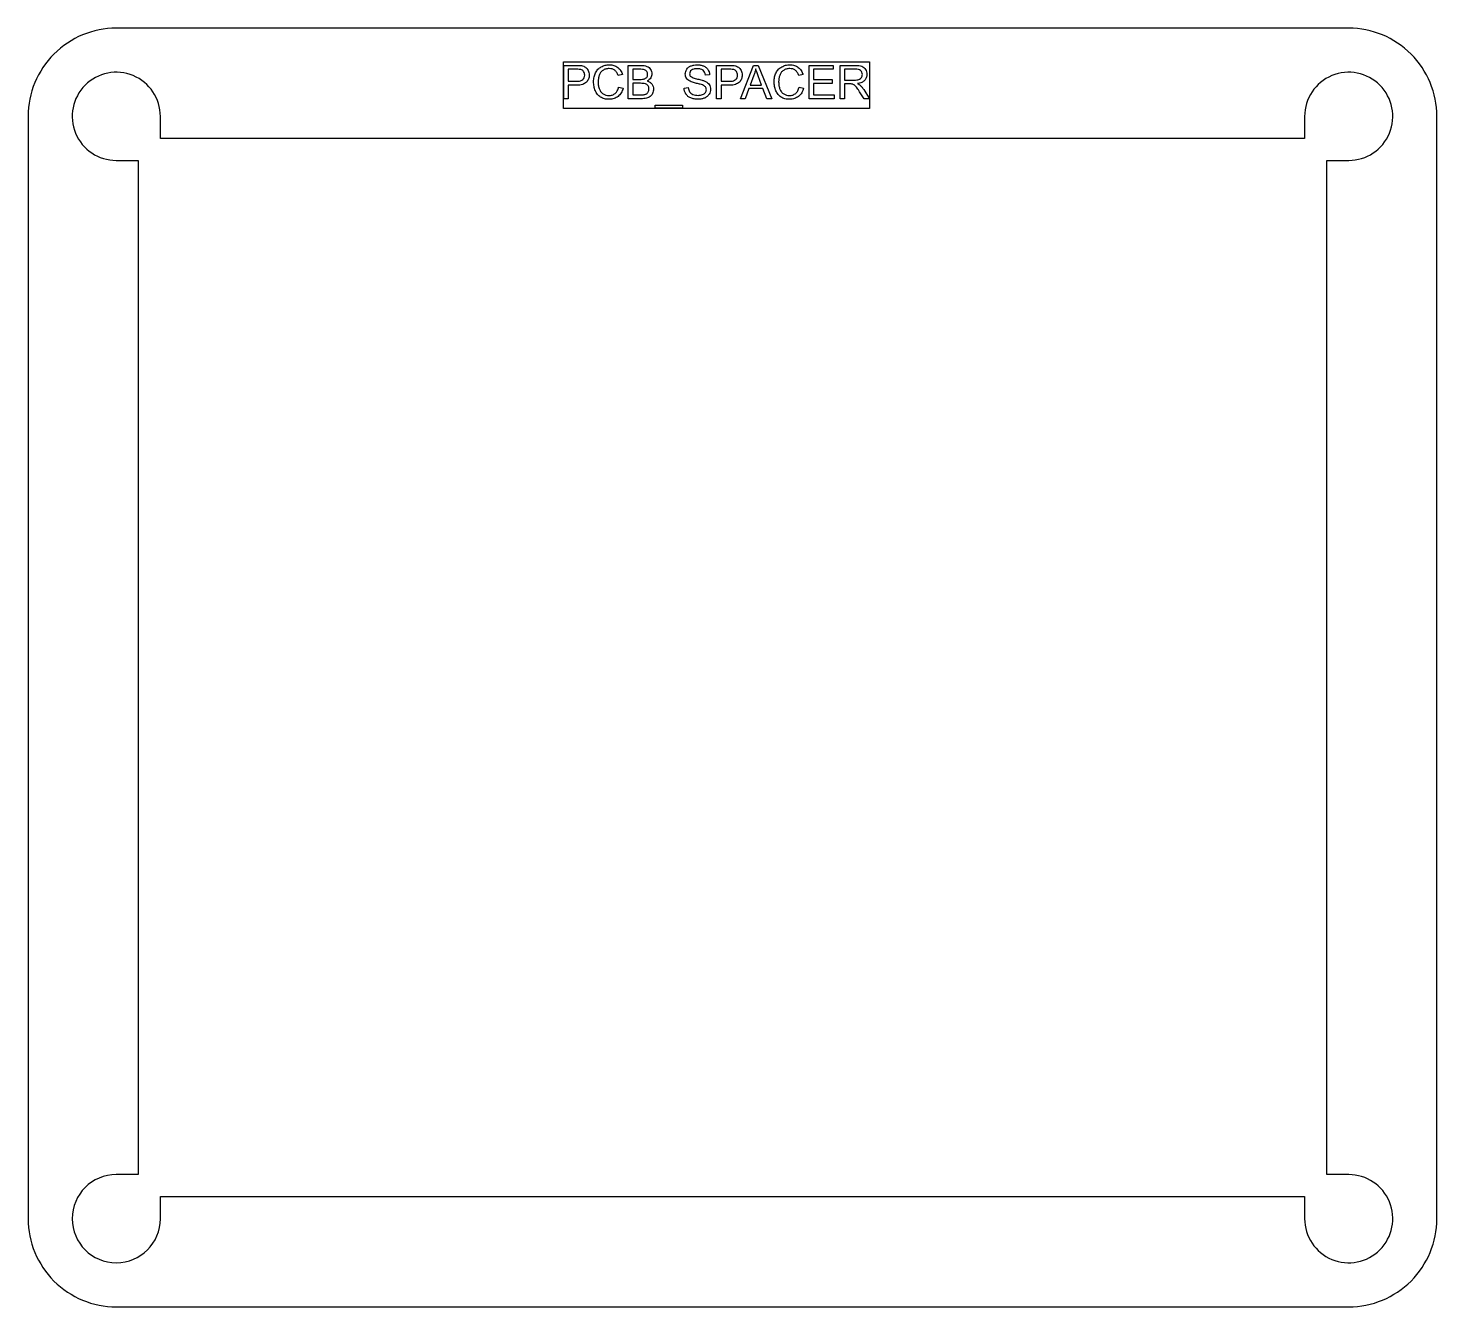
# Model space of a CAD drawing. Header units: millimetres. Extents: x -270 to -4, y 9 to 185.
# Drawn here: x -202.3 to -138.3, y 126.8 to 184.8 of the extents above; entities that cross this region are included whole.
import ezdxf

# ---------------------------------------------------------------- set-up
doc = ezdxf.new("R2010")
doc.units = ezdxf.units.MM
doc.layers.get('0').update_dxf_attribs({"linetype": 'CONTINUOUS'})

msp = doc.modelspace()

# ---------------------------------------------------------------- linework, layer by layer
for p, q in [((-177.941, 181.571), (-177.941, 183.086)), ((-177.941, 183.086), (-177.37, 183.086)), ((-177.353, 182.907), (-177.741, 182.907)), ((-177.741, 182.907), (-177.741, 182.366)), ((-175.009, 181.571), (-175.009, 183.086)), ((-175.009, 183.086), (-174.441, 183.086)), ((-174.506, 182.907), (-174.808, 182.907)), ((-174.808, 182.907), (-174.808, 182.449)), ((-171, 181.571), (-171, 183.086)), ((-171, 183.086), (-170.428, 183.086)), ((-170.412, 182.907), (-170.799, 182.907)), ((-170.799, 182.907), (-170.799, 182.366)), ((-169.912, 181.571), (-169.33, 183.086)), ((-169.33, 183.086), (-169.114, 183.086)), ((-169.114, 183.086), (-168.494, 181.571)), ((-166.801, 181.571), (-166.801, 183.086)), ((-166.801, 183.086), (-165.705, 183.086)), ((-165.705, 182.907), (-166.6, 182.907)), ((-166.6, 182.907), (-166.6, 182.443)), ((-165.705, 183.086), (-165.705, 182.907)), ((-165.39, 181.571), (-165.39, 183.086)), ((-165.39, 183.086), (-164.718, 183.086)), ((-164.71, 182.919), (-165.189, 182.919)), ((-165.189, 182.919), (-165.189, 182.417)), ((-177.741, 182.366), (-177.349, 182.366)), ((-175.274, 182.671), (-175.471, 182.624)), ((-174.808, 182.449), (-174.481, 182.449)), ((-174.458, 182.271), (-174.808, 182.271)), ((-174.808, 182.271), (-174.808, 181.75)), ((-171.319, 182.659), (-171.511, 182.645)), ((-170.799, 182.366), (-170.408, 182.366)), ((-169.308, 182.638), (-169.474, 182.193)), ((-168.961, 182.193), (-169.119, 182.613)), ((-167.078, 182.671), (-167.275, 182.624)), ((-166.6, 182.443), (-165.762, 182.443)), ((-165.762, 182.265), (-166.6, 182.265)), ((-166.6, 182.265), (-166.6, 181.75)), ((-165.762, 182.443), (-165.762, 182.265)), ((-165.189, 182.417), (-164.758, 182.417)), ((-177.352, 182.187), (-177.741, 182.187)), ((-177.741, 182.187), (-177.741, 181.571)), ((-175.448, 182.102), (-175.248, 182.051)), ((-174.808, 181.75), (-174.431, 181.75)), ((-172.48, 182.058), (-172.291, 182.074)), ((-170.411, 182.187), (-170.799, 182.187)), ((-170.799, 182.187), (-170.799, 181.571)), ((-169.532, 182.03), (-169.699, 181.571)), ((-168.899, 182.03), (-169.532, 182.03)), ((-169.474, 182.193), (-168.961, 182.193)), ((-168.722, 181.571), (-168.899, 182.03)), ((-167.252, 182.102), (-167.052, 182.051)), ((-166.6, 181.75), (-165.67, 181.75)), ((-165.67, 181.75), (-165.67, 181.571)), ((-164.957, 182.244), (-165.189, 182.244)), ((-165.189, 182.244), (-165.189, 181.571)), ((-164.307, 181.571), (-164.507, 181.886)), ((-164.318, 181.983), (-164.055, 181.571)), ((-177.741, 181.571), (-177.941, 181.571)), ((-174.431, 181.571), (-175.009, 181.571)), ((-173.784, 181.15), (-173.784, 181.285)), ((-173.784, 181.285), (-172.551, 181.285)), ((-172.551, 181.15), (-173.784, 181.15)), ((-172.551, 181.285), (-172.551, 181.15)), ((-170.799, 181.571), (-171, 181.571)), ((-169.699, 181.571), (-169.912, 181.571)), ((-168.494, 181.571), (-168.722, 181.571)), ((-165.67, 181.571), (-166.801, 181.571)), ((-165.189, 181.571), (-165.39, 181.571)), ((-164.055, 181.571), (-164.307, 181.571))]:
    msp.add_line(p, q)
for points in [[(-202.255, 130.752, 0.414214), (-198.255, 126.752), (-142.305, 126.752, 0.414214), (-138.305, 130.752), (-138.305, 180.772, 0.414214), (-142.305, 184.772), (-198.255, 184.772, 0.414214), (-202.255, 180.772)], [(-198.255, 132.752, 2.414213), (-196.255, 130.752), (-196.255, 131.752), (-144.305, 131.752), (-144.305, 130.752, 2.414214), (-142.305, 132.752), (-143.305, 132.752), (-143.305, 178.772), (-142.305, 178.772, 2.414216), (-144.305, 180.772), (-144.305, 179.772), (-196.255, 179.772), (-196.255, 180.772, 2.414215), (-198.255, 178.772), (-197.255, 178.772), (-197.255, 132.752)]]:
    msp.add_lwpolyline(points, format="xyb", close=True)
msp.add_lwpolyline([(-164.065, 181.13), (-177.951, 181.13), (-177.951, 183.247), (-164.065, 183.247)], close=True)
for points, knots in [([(-177.37, 183.086), (-177.325, 183.086), (-177.248, 183.086), (-177.171, 183.076), (-177.139, 183.072)], [0, 0, 0, 0, 0.01331162, 0.02311292, 0.02311292, 0.02311292, 0.02311292]), ([(-177.166, 182.894), (-177.19, 182.898), (-177.252, 182.908), (-177.315, 182.907), (-177.353, 182.907)], [0, 0, 0, 0, 0.00727897, 0.01878191, 0.01878191, 0.01878191, 0.01878191]), ([(-177.139, 183.072), (-177.104, 183.065), (-177.038, 183.051), (-176.98, 183.017), (-176.952, 183.001)], [0, 0, 0, 0, 0.01060721, 0.02012395, 0.02012395, 0.02012395, 0.02012395]), ([(-176.952, 183.001), (-176.928, 182.981), (-176.878, 182.94), (-176.847, 182.884), (-176.831, 182.855)], [0, 0, 0, 0, 0.00925279, 0.01916926, 0.01916926, 0.01916926, 0.01916926]), ([(-176.497, 182.753), (-176.464, 182.808), (-176.398, 182.917), (-176.292, 182.986), (-176.239, 183.02)], [0, 0, 0, 0, 0.01898323, 0.03756669, 0.03756669, 0.03756669, 0.03756669]), ([(-176.239, 183.02), (-176.182, 183.047), (-176.065, 183.101), (-175.937, 183.108), (-175.872, 183.112)], [0, 0, 0, 0, 0.01882566, 0.03817203, 0.03817203, 0.03817203, 0.03817203]), ([(-175.876, 182.94), (-175.931, 182.938), (-176.035, 182.932), (-176.125, 182.881), (-176.168, 182.857)], [0, 0, 0, 0, 0.01616869, 0.03075391, 0.03075391, 0.03075391, 0.03075391]), ([(-175.624, 182.865), (-175.661, 182.887), (-175.738, 182.933), (-175.829, 182.938), (-175.876, 182.94)], [0, 0, 0, 0, 0.01265299, 0.02668135, 0.02668135, 0.02668135, 0.02668135]), ([(-175.872, 183.112), (-175.8, 183.108), (-175.663, 183.1), (-175.546, 183.03), (-175.49, 182.996)], [0, 0, 0, 0, 0.02112812, 0.04049471, 0.04049471, 0.04049471, 0.04049471]), ([(-175.49, 182.996), (-175.441, 182.953), (-175.342, 182.862), (-175.297, 182.736), (-175.274, 182.671)], [0, 0, 0, 0, 0.01915523, 0.03961109, 0.03961109, 0.03961109, 0.03961109]), ([(-174.275, 182.886), (-174.305, 182.892), (-174.381, 182.908), (-174.459, 182.907), (-174.506, 182.907)], [0, 0, 0, 0, 0.00925827, 0.02319517, 0.02319517, 0.02319517, 0.02319517]), ([(-174.441, 183.086), (-174.388, 183.085), (-174.293, 183.083), (-174.202, 183.053), (-174.162, 183.04)], [0, 0, 0, 0, 0.01568728, 0.0283738, 0.0283738, 0.0283738, 0.0283738]), ([(-174.162, 183.04), (-174.129, 183.023), (-174.063, 182.988), (-174.019, 182.928), (-173.998, 182.898)], [0, 0, 0, 0, 0.01102659, 0.02195102, 0.02195102, 0.02195102, 0.02195102]), ([(-173.998, 182.898), (-173.98, 182.867), (-173.946, 182.804), (-173.941, 182.733), (-173.938, 182.698)], [0, 0, 0, 0, 0.01074756, 0.02107404, 0.02107404, 0.02107404, 0.02107404]), ([(-172.422, 182.694), (-172.419, 182.732), (-172.413, 182.808), (-172.376, 182.875), (-172.357, 182.909)], [0, 0, 0, 0, 0.01121629, 0.0226589, 0.0226589, 0.0226589, 0.0226589]), ([(-172.357, 182.909), (-172.332, 182.94), (-172.281, 183.006), (-172.206, 183.042), (-172.167, 183.06)], [0, 0, 0, 0, 0.0118789, 0.02459588, 0.02459588, 0.02459588, 0.02459588]), ([(-172.167, 183.06), (-172.123, 183.075), (-172.033, 183.106), (-171.938, 183.11), (-171.889, 183.112)], [0, 0, 0, 0, 0.01376047, 0.02841613, 0.02841613, 0.02841613, 0.02841613]), ([(-171.88, 182.935), (-171.934, 182.934), (-172.028, 182.933), (-172.11, 182.888), (-172.146, 182.868)], [0, 0, 0, 0, 0.01581065, 0.02770044, 0.02770044, 0.02770044, 0.02770044]), ([(-171.889, 183.112), (-171.835, 183.11), (-171.734, 183.107), (-171.637, 183.073), (-171.592, 183.058)], [0, 0, 0, 0, 0.01590967, 0.03035692, 0.03035692, 0.03035692, 0.03035692]), ([(-171.616, 182.862), (-171.652, 182.883), (-171.733, 182.931), (-171.828, 182.934), (-171.88, 182.935)], [0, 0, 0, 0, 0.01236411, 0.02780848, 0.02780848, 0.02780848, 0.02780848]), ([(-171.592, 183.058), (-171.551, 183.038), (-171.473, 183), (-171.42, 182.931), (-171.394, 182.898)], [0, 0, 0, 0, 0.01320996, 0.02572144, 0.02572144, 0.02572144, 0.02572144]), ([(-171.394, 182.898), (-171.373, 182.861), (-171.332, 182.787), (-171.323, 182.702), (-171.319, 182.659)], [0, 0, 0, 0, 0.01243626, 0.02524759, 0.02524759, 0.02524759, 0.02524759]), ([(-170.428, 183.086), (-170.384, 183.086), (-170.307, 183.086), (-170.23, 183.076), (-170.198, 183.072)], [0, 0, 0, 0, 0.01331159, 0.02311292, 0.02311292, 0.02311292, 0.02311292]), ([(-170.225, 182.894), (-170.249, 182.898), (-170.311, 182.908), (-170.373, 182.907), (-170.412, 182.907)], [0, 0, 0, 0, 0.00727897, 0.01878191, 0.01878191, 0.01878191, 0.01878191]), ([(-170.198, 183.072), (-170.163, 183.065), (-170.097, 183.051), (-170.038, 183.017), (-170.011, 183.001)], [0, 0, 0, 0, 0.01060725, 0.02012396, 0.02012396, 0.02012396, 0.02012396]), ([(-170.011, 183.001), (-169.987, 182.981), (-169.937, 182.94), (-169.905, 182.884), (-169.889, 182.855)], [0, 0, 0, 0, 0.00925285, 0.01916929, 0.01916929, 0.01916929, 0.01916929]), ([(-169.226, 182.927), (-169.237, 182.878), (-169.259, 182.78), (-169.291, 182.685), (-169.308, 182.638)], [0, 0, 0, 0, 0.01493419, 0.03009147, 0.03009147, 0.03009147, 0.03009147]), ([(-169.119, 182.613), (-169.141, 182.671), (-169.179, 182.774), (-169.212, 182.88), (-169.226, 182.927)], [0, 0, 0, 0, 0.01852106, 0.03321365, 0.03321365, 0.03321365, 0.03321365]), ([(-168.301, 182.753), (-168.268, 182.808), (-168.202, 182.917), (-168.096, 182.986), (-168.043, 183.02)], [0, 0, 0, 0, 0.01898321, 0.03756672, 0.03756672, 0.03756672, 0.03756672]), ([(-168.043, 183.02), (-167.986, 183.047), (-167.869, 183.101), (-167.741, 183.108), (-167.676, 183.112)], [0, 0, 0, 0, 0.01882568, 0.03817199, 0.03817199, 0.03817199, 0.03817199]), ([(-167.68, 182.94), (-167.735, 182.938), (-167.839, 182.932), (-167.929, 182.881), (-167.972, 182.857)], [0, 0, 0, 0, 0.0161686, 0.03075386, 0.03075386, 0.03075386, 0.03075386]), ([(-167.428, 182.865), (-167.465, 182.887), (-167.542, 182.933), (-167.633, 182.938), (-167.68, 182.94)], [0, 0, 0, 0, 0.01265295, 0.02668132, 0.02668132, 0.02668132, 0.02668132]), ([(-167.676, 183.112), (-167.605, 183.108), (-167.467, 183.1), (-167.35, 183.03), (-167.294, 182.996)], [0, 0, 0, 0, 0.0211281, 0.04049472, 0.04049472, 0.04049472, 0.04049472]), ([(-167.294, 182.996), (-167.246, 182.953), (-167.146, 182.862), (-167.101, 182.736), (-167.078, 182.671)], [0, 0, 0, 0, 0.01915529, 0.03961113, 0.03961113, 0.03961113, 0.03961113]), ([(-164.718, 183.086), (-164.658, 183.086), (-164.554, 183.085), (-164.453, 183.057), (-164.41, 183.045)], [0, 0, 0, 0, 0.01785765, 0.03118483, 0.03118483, 0.03118483, 0.03118483]), ([(-164.463, 182.849), (-164.496, 182.869), (-164.571, 182.916), (-164.66, 182.918), (-164.71, 182.919)], [0, 0, 0, 0, 0.01132504, 0.02601303, 0.02601303, 0.02601303, 0.02601303]), ([(-164.41, 183.045), (-164.377, 183.029), (-164.308, 182.995), (-164.264, 182.933), (-164.242, 182.901)], [0, 0, 0, 0, 0.01103602, 0.02248927, 0.02248927, 0.02248927, 0.02248927]), ([(-164.242, 182.901), (-164.223, 182.866), (-164.186, 182.794), (-164.181, 182.713), (-164.179, 182.673)], [0, 0, 0, 0, 0.01186115, 0.02392766, 0.02392766, 0.02392766, 0.02392766]), ([(-176.908, 182.321), (-176.963, 182.282), (-177.095, 182.19), (-177.258, 182.188), (-177.352, 182.187)], [0, 0, 0, 0, 0.01996676, 0.0473538, 0.0473538, 0.0473538, 0.0473538]), ([(-177.349, 182.366), (-177.292, 182.366), (-177.193, 182.367), (-177.109, 182.417), (-177.073, 182.438)], [0, 0, 0, 0, 0.01671217, 0.02896085, 0.02896085, 0.02896085, 0.02896085]), ([(-177.039, 182.804), (-177.057, 182.825), (-177.091, 182.866), (-177.141, 182.885), (-177.166, 182.894)], [0, 0, 0, 0, 0.00791117, 0.01574246, 0.01574246, 0.01574246, 0.01574246]), ([(-177.073, 182.438), (-177.049, 182.466), (-176.999, 182.524), (-176.994, 182.601), (-176.991, 182.642)], [0, 0, 0, 0, 0.01064518, 0.02247567, 0.02247567, 0.02247567, 0.02247567]), ([(-176.991, 182.642), (-176.993, 182.672), (-176.996, 182.73), (-177.025, 182.78), (-177.039, 182.804)], [0, 0, 0, 0, 0.00890519, 0.01718524, 0.01718524, 0.01718524, 0.01718524]), ([(-176.785, 182.648), (-176.789, 182.586), (-176.799, 182.465), (-176.872, 182.368), (-176.908, 182.321)], [0, 0, 0, 0, 0.01810434, 0.03560296, 0.03560296, 0.03560296, 0.03560296]), ([(-176.831, 182.855), (-176.817, 182.822), (-176.79, 182.756), (-176.786, 182.684), (-176.785, 182.648)], [0, 0, 0, 0, 0.01045561, 0.02131704, 0.02131704, 0.02131704, 0.02131704]), ([(-176.587, 182.34), (-176.584, 182.415), (-176.578, 182.558), (-176.523, 182.69), (-176.497, 182.753)], [0, 0, 0, 0, 0.02227138, 0.04257123, 0.04257123, 0.04257123, 0.04257123]), ([(-176.507, 181.934), (-176.53, 181.998), (-176.578, 182.13), (-176.584, 182.269), (-176.587, 182.34)], [0, 0, 0, 0, 0.02051071, 0.04161248, 0.04161248, 0.04161248, 0.04161248]), ([(-176.333, 182.632), (-176.347, 182.584), (-176.375, 182.489), (-176.378, 182.39), (-176.38, 182.341)], [0, 0, 0, 0, 0.01476436, 0.02957869, 0.02957869, 0.02957869, 0.02957869]), ([(-176.38, 182.341), (-176.379, 182.28), (-176.375, 182.165), (-176.341, 182.055), (-176.324, 182.003)], [0, 0, 0, 0, 0.01815441, 0.03435982, 0.03435982, 0.03435982, 0.03435982]), ([(-176.168, 182.857), (-176.204, 182.826), (-176.277, 182.765), (-176.314, 182.676), (-176.333, 182.632)], [0, 0, 0, 0, 0.01399572, 0.02823827, 0.02823827, 0.02823827, 0.02823827]), ([(-175.471, 182.624), (-175.489, 182.674), (-175.522, 182.766), (-175.592, 182.834), (-175.624, 182.865)], [0, 0, 0, 0, 0.01568085, 0.02887115, 0.02887115, 0.02887115, 0.02887115]), ([(-174.481, 182.449), (-174.442, 182.449), (-174.378, 182.449), (-174.315, 182.462), (-174.29, 182.467)], [0, 0, 0, 0, 0.01145478, 0.01924105, 0.01924105, 0.01924105, 0.01924105]), ([(-174.236, 182.245), (-174.268, 182.253), (-174.34, 182.27), (-174.415, 182.27), (-174.458, 182.271)], [0, 0, 0, 0, 0.00958228, 0.02237498, 0.02237498, 0.02237498, 0.02237498]), ([(-174.29, 182.467), (-174.266, 182.475), (-174.221, 182.491), (-174.189, 182.526), (-174.174, 182.542)], [0, 0, 0, 0, 0.00735504, 0.01396313, 0.01396313, 0.01396313, 0.01396313]), ([(-174.172, 182.808), (-174.185, 182.825), (-174.212, 182.861), (-174.254, 182.878), (-174.275, 182.886)], [0, 0, 0, 0, 0.00652994, 0.01319748, 0.01319748, 0.01319748, 0.01319748]), ([(-174.174, 182.542), (-174.163, 182.562), (-174.139, 182.603), (-174.137, 182.65), (-174.136, 182.675)], [0, 0, 0, 0, 0.00661562, 0.01396615, 0.01396615, 0.01396615, 0.01396615]), ([(-174.136, 182.675), (-174.137, 182.699), (-174.14, 182.746), (-174.161, 182.787), (-174.172, 182.808)], [0, 0, 0, 0, 0.00715003, 0.01390688, 0.01390688, 0.01390688, 0.01390688]), ([(-173.991, 182.516), (-174.011, 182.488), (-174.054, 182.43), (-174.117, 182.395), (-174.15, 182.377)], [0, 0, 0, 0, 0.01019013, 0.02131245, 0.02131245, 0.02131245, 0.02131245]), ([(-174.15, 182.377), (-174.107, 182.362), (-174.026, 182.333), (-173.967, 182.27), (-173.939, 182.24)], [0, 0, 0, 0, 0.01332344, 0.02554679, 0.02554679, 0.02554679, 0.02554679]), ([(-173.938, 182.698), (-173.94, 182.666), (-173.945, 182.602), (-173.976, 182.544), (-173.991, 182.516)], [0, 0, 0, 0, 0.00952258, 0.01922685, 0.01922685, 0.01922685, 0.01922685]), ([(-172.369, 182.506), (-172.384, 182.535), (-172.416, 182.594), (-172.42, 182.661), (-172.422, 182.694)], [0, 0, 0, 0, 0.00977905, 0.01980259, 0.01980259, 0.01980259, 0.01980259]), ([(-172.207, 182.365), (-172.24, 182.384), (-172.304, 182.42), (-172.348, 182.478), (-172.369, 182.506)], [0, 0, 0, 0, 0.01141236, 0.02165161, 0.02165161, 0.02165161, 0.02165161]), ([(-172.146, 182.868), (-172.17, 182.846), (-172.217, 182.802), (-172.225, 182.738), (-172.229, 182.708)], [0, 0, 0, 0, 0.00964234, 0.01860738, 0.01860738, 0.01860738, 0.01860738]), ([(-172.229, 182.708), (-172.226, 182.682), (-172.222, 182.63), (-172.187, 182.592), (-172.17, 182.573)], [0, 0, 0, 0, 0.00758577, 0.01503263, 0.01503263, 0.01503263, 0.01503263]), ([(-171.915, 182.27), (-171.974, 182.284), (-172.074, 182.308), (-172.169, 182.348), (-172.207, 182.365)], [0, 0, 0, 0, 0.01840698, 0.03078595, 0.03078595, 0.03078595, 0.03078595]), ([(-172.17, 182.573), (-172.136, 182.554), (-172.041, 182.502), (-171.935, 182.48), (-171.868, 182.465)], [0, 0, 0, 0, 0.01173478, 0.03225503, 0.03225503, 0.03225503, 0.03225503]), ([(-171.645, 182.196), (-171.677, 182.207), (-171.766, 182.235), (-171.857, 182.257), (-171.915, 182.27)], [0, 0, 0, 0, 0.01025251, 0.02797798, 0.02797798, 0.02797798, 0.02797798]), ([(-171.868, 182.465), (-171.798, 182.45), (-171.684, 182.425), (-171.575, 182.384), (-171.532, 182.369)], [0, 0, 0, 0, 0.02124723, 0.03493427, 0.03493427, 0.03493427, 0.03493427]), ([(-171.511, 182.645), (-171.519, 182.689), (-171.532, 182.772), (-171.59, 182.833), (-171.616, 182.862)], [0, 0, 0, 0, 0.01305885, 0.0245925, 0.0245925, 0.0245925, 0.0245925]), ([(-171.532, 182.369), (-171.492, 182.348), (-171.416, 182.31), (-171.362, 182.245), (-171.337, 182.214)], [0, 0, 0, 0, 0.01341555, 0.02514145, 0.02514145, 0.02514145, 0.02514145]), ([(-169.966, 182.321), (-170.022, 182.282), (-170.154, 182.19), (-170.317, 182.188), (-170.411, 182.187)], [0, 0, 0, 0, 0.01996675, 0.04735379, 0.04735379, 0.04735379, 0.04735379]), ([(-170.408, 182.366), (-170.351, 182.366), (-170.252, 182.367), (-170.167, 182.417), (-170.132, 182.438)], [0, 0, 0, 0, 0.01671218, 0.02896085, 0.02896085, 0.02896085, 0.02896085]), ([(-170.098, 182.804), (-170.115, 182.825), (-170.15, 182.866), (-170.2, 182.885), (-170.225, 182.894)], [0, 0, 0, 0, 0.00791117, 0.01574244, 0.01574244, 0.01574244, 0.01574244]), ([(-170.132, 182.438), (-170.108, 182.466), (-170.058, 182.524), (-170.053, 182.601), (-170.05, 182.642)], [0, 0, 0, 0, 0.01064517, 0.02247566, 0.02247566, 0.02247566, 0.02247566]), ([(-170.05, 182.642), (-170.052, 182.672), (-170.055, 182.73), (-170.084, 182.78), (-170.098, 182.804)], [0, 0, 0, 0, 0.00890519, 0.01718523, 0.01718523, 0.01718523, 0.01718523]), ([(-169.843, 182.648), (-169.848, 182.586), (-169.857, 182.465), (-169.93, 182.368), (-169.966, 182.321)], [0, 0, 0, 0, 0.01810434, 0.03560298, 0.03560298, 0.03560298, 0.03560298]), ([(-169.889, 182.855), (-169.876, 182.822), (-169.849, 182.756), (-169.845, 182.684), (-169.843, 182.648)], [0, 0, 0, 0, 0.01045562, 0.02131705, 0.02131705, 0.02131705, 0.02131705]), ([(-168.391, 182.34), (-168.388, 182.415), (-168.382, 182.558), (-168.327, 182.69), (-168.301, 182.753)], [0, 0, 0, 0, 0.02227137, 0.04257124, 0.04257124, 0.04257124, 0.04257124]), ([(-168.311, 181.934), (-168.335, 181.998), (-168.382, 182.13), (-168.388, 182.269), (-168.391, 182.34)], [0, 0, 0, 0, 0.02051071, 0.04161247, 0.04161247, 0.04161247, 0.04161247]), ([(-168.137, 182.632), (-168.151, 182.584), (-168.179, 182.489), (-168.183, 182.39), (-168.185, 182.341)], [0, 0, 0, 0, 0.01476436, 0.02957869, 0.02957869, 0.02957869, 0.02957869]), ([(-168.185, 182.341), (-168.183, 182.28), (-168.179, 182.165), (-168.145, 182.055), (-168.128, 182.003)], [0, 0, 0, 0, 0.01815442, 0.03435982, 0.03435982, 0.03435982, 0.03435982]), ([(-167.972, 182.857), (-168.008, 182.826), (-168.082, 182.765), (-168.118, 182.676), (-168.137, 182.632)], [0, 0, 0, 0, 0.01399574, 0.0282383, 0.0282383, 0.0282383, 0.0282383]), ([(-167.275, 182.624), (-167.293, 182.674), (-167.326, 182.766), (-167.396, 182.834), (-167.428, 182.865)], [0, 0, 0, 0, 0.01568086, 0.0288712, 0.0288712, 0.0288712, 0.0288712]), ([(-164.758, 182.417), (-164.717, 182.418), (-164.644, 182.419), (-164.574, 182.438), (-164.543, 182.446)], [0, 0, 0, 0, 0.01226792, 0.02176052, 0.02176052, 0.02176052, 0.02176052]), ([(-164.283, 182.401), (-164.326, 182.367), (-164.42, 182.292), (-164.54, 182.271), (-164.605, 182.26)], [0, 0, 0, 0, 0.0160675, 0.03568411, 0.03568411, 0.03568411, 0.03568411]), ([(-164.605, 182.26), (-164.582, 182.248), (-164.539, 182.227), (-164.501, 182.198), (-164.484, 182.185)], [0, 0, 0, 0, 0.00796604, 0.01428632, 0.01428632, 0.01428632, 0.01428632]), ([(-164.543, 182.446), (-164.519, 182.456), (-164.472, 182.477), (-164.441, 182.517), (-164.426, 182.537)], [0, 0, 0, 0, 0.0077577, 0.01509068, 0.01509068, 0.01509068, 0.01509068]), ([(-164.385, 182.673), (-164.388, 182.707), (-164.395, 182.774), (-164.441, 182.825), (-164.463, 182.849)], [0, 0, 0, 0, 0.00998514, 0.01980119, 0.01980119, 0.01980119, 0.01980119]), ([(-164.426, 182.537), (-164.414, 182.558), (-164.39, 182.6), (-164.387, 182.649), (-164.385, 182.673)], [0, 0, 0, 0, 0.00719051, 0.01432878, 0.01432878, 0.01432878, 0.01432878]), ([(-164.179, 182.673), (-164.183, 182.621), (-164.191, 182.52), (-164.253, 182.44), (-164.283, 182.401)], [0, 0, 0, 0, 0.01508447, 0.02968566, 0.02968566, 0.02968566, 0.02968566]), ([(-176.273, 181.645), (-176.322, 181.683), (-176.422, 181.761), (-176.478, 181.875), (-176.507, 181.934)], [0, 0, 0, 0, 0.01821159, 0.03757876, 0.03757876, 0.03757876, 0.03757876]), ([(-176.324, 182.003), (-176.303, 181.959), (-176.263, 181.872), (-176.186, 181.815), (-176.149, 181.788)], [0, 0, 0, 0, 0.01450672, 0.02817081, 0.02817081, 0.02817081, 0.02817081]), ([(-175.875, 181.545), (-175.951, 181.548), (-176.091, 181.553), (-176.216, 181.616), (-176.273, 181.645)], [0, 0, 0, 0, 0.02234754, 0.04150305, 0.04150305, 0.04150305, 0.04150305]), ([(-176.149, 181.788), (-176.108, 181.767), (-176.028, 181.726), (-175.937, 181.72), (-175.892, 181.717)], [0, 0, 0, 0, 0.01348277, 0.02695961, 0.02695961, 0.02695961, 0.02695961]), ([(-175.892, 181.717), (-175.838, 181.72), (-175.734, 181.727), (-175.648, 181.785), (-175.606, 181.814)], [0, 0, 0, 0, 0.01574312, 0.03062041, 0.03062041, 0.03062041, 0.03062041]), ([(-175.475, 181.675), (-175.533, 181.637), (-175.655, 181.559), (-175.8, 181.55), (-175.875, 181.545)], [0, 0, 0, 0, 0.02063947, 0.04272507, 0.04272507, 0.04272507, 0.04272507]), ([(-175.606, 181.814), (-175.57, 181.852), (-175.493, 181.934), (-175.464, 182.044), (-175.448, 182.102)], [0, 0, 0, 0, 0.01554017, 0.03335715, 0.03335715, 0.03335715, 0.03335715]), ([(-175.248, 182.051), (-175.271, 181.975), (-175.316, 181.831), (-175.424, 181.725), (-175.475, 181.675)], [0, 0, 0, 0, 0.02348908, 0.04458605, 0.04458605, 0.04458605, 0.04458605]), ([(-174.431, 181.75), (-174.404, 181.75), (-174.358, 181.75), (-174.313, 181.755), (-174.295, 181.757)], [0, 0, 0, 0, 0.00827022, 0.01367191, 0.01367191, 0.01367191, 0.01367191]), ([(-174.295, 181.757), (-174.273, 181.761), (-174.233, 181.77), (-174.196, 181.789), (-174.179, 181.798)], [0, 0, 0, 0, 0.00656777, 0.01234654, 0.01234654, 0.01234654, 0.01234654]), ([(-174.116, 182.157), (-174.132, 182.177), (-174.165, 182.216), (-174.212, 182.235), (-174.236, 182.245)], [0, 0, 0, 0, 0.0074276, 0.0151119, 0.0151119, 0.0151119, 0.0151119]), ([(-174.021, 181.671), (-174.045, 181.655), (-174.097, 181.622), (-174.156, 181.605), (-174.187, 181.596)], [0, 0, 0, 0, 0.00863263, 0.01829089, 0.01829089, 0.01829089, 0.01829089]), ([(-174.179, 181.798), (-174.164, 181.809), (-174.133, 181.832), (-174.113, 181.865), (-174.103, 181.883)], [0, 0, 0, 0, 0.00552976, 0.01147574, 0.01147574, 0.01147574, 0.01147574]), ([(-174.073, 182.01), (-174.074, 182.037), (-174.077, 182.09), (-174.103, 182.135), (-174.116, 182.157)], [0, 0, 0, 0, 0.00799344, 0.01554018, 0.01554018, 0.01554018, 0.01554018]), ([(-174.103, 181.883), (-174.094, 181.902), (-174.076, 181.943), (-174.074, 181.987), (-174.073, 182.01)], [0, 0, 0, 0, 0.00636583, 0.01321532, 0.01321532, 0.01321532, 0.01321532]), ([(-173.91, 181.812), (-173.925, 181.784), (-173.954, 181.73), (-173.999, 181.69), (-174.021, 181.671)], [0, 0, 0, 0, 0.00953262, 0.01808336, 0.01808336, 0.01808336, 0.01808336]), ([(-173.939, 182.24), (-173.917, 182.205), (-173.873, 182.135), (-173.868, 182.052), (-173.865, 182.01)], [0, 0, 0, 0, 0.0119559, 0.024444, 0.024444, 0.024444, 0.024444]), ([(-173.865, 182.01), (-173.867, 181.975), (-173.87, 181.907), (-173.897, 181.844), (-173.91, 181.812)], [0, 0, 0, 0, 0.01033203, 0.02043286, 0.02043286, 0.02043286, 0.02043286]), ([(-172.397, 181.785), (-172.42, 181.827), (-172.467, 181.912), (-172.476, 182.009), (-172.48, 182.058)], [0, 0, 0, 0, 0.01417659, 0.02876179, 0.02876179, 0.02876179, 0.02876179]), ([(-172.179, 181.605), (-172.222, 181.627), (-172.308, 181.671), (-172.368, 181.748), (-172.397, 181.785)], [0, 0, 0, 0, 0.01449685, 0.02861487, 0.02861487, 0.02861487, 0.02861487]), ([(-172.291, 182.074), (-172.285, 182.039), (-172.275, 181.973), (-172.243, 181.915), (-172.228, 181.888)], [0, 0, 0, 0, 0.01058684, 0.01981448, 0.01981448, 0.01981448, 0.01981448]), ([(-172.228, 181.888), (-172.209, 181.864), (-172.167, 181.814), (-172.107, 181.785), (-172.076, 181.77)], [0, 0, 0, 0, 0.00909238, 0.01946504, 0.01946504, 0.01946504, 0.01946504]), ([(-172.076, 181.77), (-172.04, 181.757), (-171.964, 181.73), (-171.885, 181.726), (-171.843, 181.725)], [0, 0, 0, 0, 0.01148729, 0.02381184, 0.02381184, 0.02381184, 0.02381184]), ([(-171.843, 181.725), (-171.807, 181.726), (-171.738, 181.728), (-171.672, 181.749), (-171.641, 181.759)], [0, 0, 0, 0, 0.01083397, 0.02063069, 0.02063069, 0.02063069, 0.02063069]), ([(-171.508, 182.107), (-171.526, 182.124), (-171.565, 182.164), (-171.616, 182.185), (-171.645, 182.196)], [0, 0, 0, 0, 0.00734704, 0.0164584, 0.0164584, 0.0164584, 0.0164584]), ([(-171.641, 181.759), (-171.614, 181.771), (-171.563, 181.793), (-171.527, 181.833), (-171.51, 181.853)], [0, 0, 0, 0, 0.00866274, 0.01624531, 0.01624531, 0.01624531, 0.01624531]), ([(-171.343, 181.771), (-171.369, 181.737), (-171.423, 181.667), (-171.502, 181.626), (-171.542, 181.604)], [0, 0, 0, 0, 0.01271144, 0.02620854, 0.02620854, 0.02620854, 0.02620854]), ([(-171.51, 181.853), (-171.497, 181.873), (-171.473, 181.912), (-171.469, 181.959), (-171.467, 181.982)], [0, 0, 0, 0, 0.00699738, 0.01383865, 0.01383865, 0.01383865, 0.01383865]), ([(-171.467, 181.982), (-171.469, 182.005), (-171.472, 182.05), (-171.496, 182.088), (-171.508, 182.107)], [0, 0, 0, 0, 0.00675868, 0.01331329, 0.01331329, 0.01331329, 0.01331329]), ([(-171.274, 181.999), (-171.277, 181.959), (-171.283, 181.878), (-171.323, 181.807), (-171.343, 181.771)], [0, 0, 0, 0, 0.01187041, 0.02407629, 0.02407629, 0.02407629, 0.02407629]), ([(-171.337, 182.214), (-171.318, 182.182), (-171.281, 182.115), (-171.276, 182.038), (-171.274, 181.999)], [0, 0, 0, 0, 0.01111943, 0.02271217, 0.02271217, 0.02271217, 0.02271217]), ([(-168.078, 181.645), (-168.126, 181.683), (-168.226, 181.761), (-168.282, 181.875), (-168.311, 181.934)], [0, 0, 0, 0, 0.01821161, 0.03757878, 0.03757878, 0.03757878, 0.03757878]), ([(-168.128, 182.003), (-168.107, 181.959), (-168.067, 181.872), (-167.99, 181.815), (-167.953, 181.788)], [0, 0, 0, 0, 0.01450674, 0.02817079, 0.02817079, 0.02817079, 0.02817079]), ([(-167.679, 181.545), (-167.755, 181.548), (-167.895, 181.553), (-168.02, 181.616), (-168.078, 181.645)], [0, 0, 0, 0, 0.02234751, 0.04150302, 0.04150302, 0.04150302, 0.04150302]), ([(-167.953, 181.788), (-167.913, 181.767), (-167.832, 181.726), (-167.741, 181.72), (-167.696, 181.717)], [0, 0, 0, 0, 0.01348279, 0.02695959, 0.02695959, 0.02695959, 0.02695959]), ([(-167.696, 181.717), (-167.642, 181.72), (-167.538, 181.727), (-167.452, 181.785), (-167.41, 181.814)], [0, 0, 0, 0, 0.01574315, 0.03062043, 0.03062043, 0.03062043, 0.03062043]), ([(-167.279, 181.675), (-167.338, 181.637), (-167.459, 181.559), (-167.604, 181.55), (-167.679, 181.545)], [0, 0, 0, 0, 0.02063943, 0.04272508, 0.04272508, 0.04272508, 0.04272508]), ([(-167.41, 181.814), (-167.374, 181.852), (-167.297, 181.934), (-167.268, 182.044), (-167.252, 182.102)], [0, 0, 0, 0, 0.01554015, 0.03335713, 0.03335713, 0.03335713, 0.03335713]), ([(-167.052, 182.051), (-167.075, 181.975), (-167.12, 181.831), (-167.228, 181.725), (-167.279, 181.675)], [0, 0, 0, 0, 0.02348908, 0.04458605, 0.04458605, 0.04458605, 0.04458605]), ([(-164.845, 182.236), (-164.86, 182.239), (-164.897, 182.244), (-164.935, 182.244), (-164.957, 182.244)], [0, 0, 0, 0, 0.00452848, 0.01119724, 0.01119724, 0.01119724, 0.01119724]), ([(-164.754, 182.196), (-164.769, 182.205), (-164.797, 182.222), (-164.83, 182.232), (-164.845, 182.236)], [0, 0, 0, 0, 0.00515634, 0.01003031, 0.01003031, 0.01003031, 0.01003031]), ([(-164.652, 182.095), (-164.669, 182.116), (-164.699, 182.154), (-164.737, 182.183), (-164.754, 182.196)], [0, 0, 0, 0, 0.00817555, 0.01440503, 0.01440503, 0.01440503, 0.01440503]), ([(-164.507, 181.886), (-164.533, 181.927), (-164.579, 181.998), (-164.63, 182.066), (-164.652, 182.095)], [0, 0, 0, 0, 0.01446146, 0.02540739, 0.02540739, 0.02540739, 0.02540739]), ([(-164.484, 182.185), (-164.455, 182.155), (-164.393, 182.094), (-164.344, 182.021), (-164.318, 181.983)], [0, 0, 0, 0, 0.01246576, 0.02618709, 0.02618709, 0.02618709, 0.02618709]), ([(-174.187, 181.596), (-174.224, 181.589), (-174.304, 181.573), (-174.387, 181.572), (-174.431, 181.571)], [0, 0, 0, 0, 0.01125885, 0.02461933, 0.02461933, 0.02461933, 0.02461933]), ([(-171.834, 181.545), (-171.898, 181.547), (-172.016, 181.55), (-172.127, 181.588), (-172.179, 181.605)], [0, 0, 0, 0, 0.01896007, 0.03516381, 0.03516381, 0.03516381, 0.03516381]), ([(-171.542, 181.604), (-171.587, 181.587), (-171.681, 181.551), (-171.782, 181.547), (-171.834, 181.545)], [0, 0, 0, 0, 0.01448737, 0.02997132, 0.02997132, 0.02997132, 0.02997132])]:
    msp.add_open_spline(points, degree=3, knots=knots)

doc.saveas('drawing.dxf')
